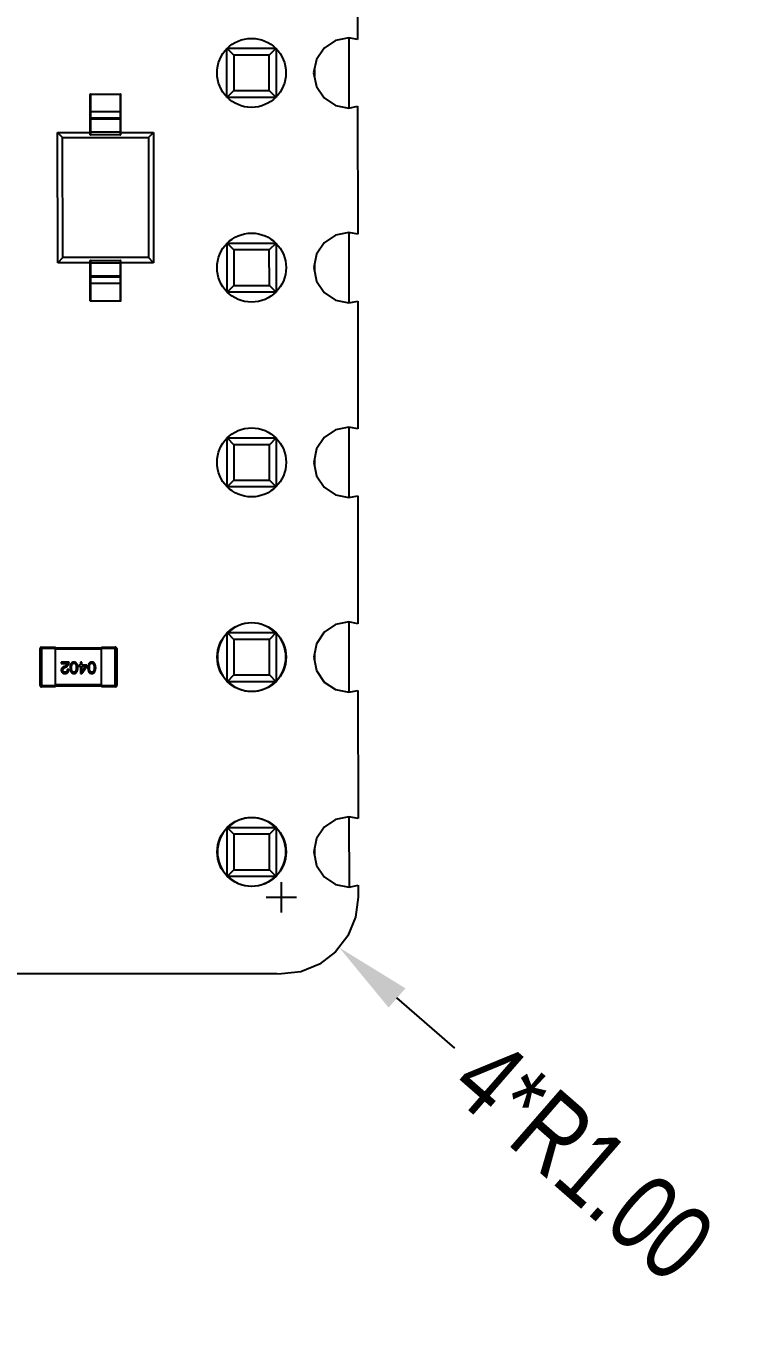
# Model space of a CAD drawing. Header units: inches. Extents: x -50 to 45.5, y -47 to 21.5.
# Drawn here: x -11 to -1.45, y -29.64 to -12.74 of the extents above; entities that cross this region are included whole.
import ezdxf

# ---------------------------------------------------------------- set-up
doc = ezdxf.new("R2010")
doc.units = ezdxf.units.IN
doc.header["$LTSCALE"] = 1.21
doc.header["$MEASUREMENT"] = 0
doc.header["$PDMODE"] = 3
doc.header["$PDSIZE"] = 0.3125
doc.layers.get('0').update_dxf_attribs({"linetype": 'CONTINUOUS'})
doc.layers.get('Defpoints').update_dxf_attribs({"linetype": 'CONTINUOUS'})
for name, color, linetype in [('DIM', 3, 'CONTINUOUS'), ('INTFCLR_1532', 7, 'CONTINUOUS'), ('INTFCLR_1532_1', 7, 'CONTINUOUS'), ('INTFCLR_1532_2', 7, 'CONTINUOUS')]:
    doc.layers.add(name, color=color, linetype=linetype)
doc.styles.get("Standard").update_dxf_attribs({"font": 'txt', "width": 0.8})
doc.dimstyles.get("Standard").update_dxf_attribs({"dimtxt": 0.15625, "dimasz": 0.1875, "dimexe": 0.125, "dimexo": 0.0625, "dimgap": 0.09, "dimtad": 0, "dimtih": 1, "dimtoh": 1, "dimzin": 4, "dimdsep": 46, "dimtxsty": 'STANDARD', "dimblk": '_FILLED', "dimblk1": '_FILLED', "dimblk2": '_FILLED', "dimcen": 0.09, "dimazin": 1, "dimtp": 0.01, "dimtm": 0.01, "dimtfac": 1, "dimtofl": 0, "dimtmove": 0, "dimatfit": 3, "dimldrblk": '_FILLED', "dimfxl": 1, "dimtolj": 1, "dimtzin": 4, "dimarcsym": 0})

# ---------------------------------------------------------------- blocks, each defined once
blk = doc.blocks.new('_FILLED')
at = {"color": 0, "linetype": 'ByBlock'}
blk.add_solid([(0, 0), (-1, 0.167), (-1, -0.167)], dxfattribs=at)
blk = doc.blocks.new('*D28')
at = {"layer": 'Defpoints', "color": 0}
for p in [(-23.679, -1.605), (-30.314, -25.102), (-7.664, -25.102)]:
    blk.add_point(p, dxfattribs=at)
at = {"layer": 'DIM', "color": 0, "lineweight": -2}
for p, q in [((-23.741, -1.605), (-30.439, -1.605)), ((-30.314, -2.605), (-30.314, -11.73)), ((-30.314, -24.102), (-30.314, -14.977)), ((-7.727, -25.102), (-30.439, -25.102))]:
    blk.add_line(p, q, dxfattribs=at)
for p, rotation in [((-30.314, -1.605), 90), ((-30.314, -25.102), 270)]:
    blk.add_blockref('_FILLED', p, dxfattribs=dict(at, rotation=rotation))
at = {"layer": 'DIM', "color": 0, "insert": (-30.314, -13.353), "char_height": 1, "attachment_point": 5, "rotation": 90}
blk.add_mtext('\\A1;23.50', dxfattribs=at)
blk = doc.blocks.new('*D30')
at = {"layer": 'Defpoints', "color": 0}
for p in [(-7.665, -24.102), (-6.911, -24.759)]:
    blk.add_point(p, dxfattribs=at)
at = {"layer": 'DIM', "color": 0, "lineweight": -2}
for p, q in [((-7.665, -24.3), (-7.665, -23.904)), ((-7.863, -24.102), (-7.467, -24.102)), ((-5.404, -26.073), (-6.158, -25.416))]:
    blk.add_line(p, q, dxfattribs=at)
at = {"layer": 'DIM', "color": 0, "lineweight": -2, "rotation": 138.9091444330134}
blk.add_blockref('_FILLED', (-6.911, -24.759), dxfattribs=at)
at = {"layer": 'DIM', "color": 0, "insert": (-3.728, -27.535), "char_height": 1, "attachment_point": 5, "rotation": 318.9091}
blk.add_mtext('\\A1;4*R1.00', dxfattribs=at)

msp = doc.modelspace()

# ---------------------------------------------------------------- linework, layer by layer
at = {"color": 7, "linetype": 'Continuous'}
for p, q in [((-6.673, -11.247), (-6.672, -12.915)), ((-6.962, -12.927), (-7.11, -13.027)), ((-6.786, -12.892), (-6.962, -12.927)), ((-6.672, -12.915), (-6.786, -12.892)), ((-6.786, -12.892), (-6.786, -13.81)), ((-8.376, -13.031), (-7.736, -13.031)), ((-8.376, -13.031), (-8.288, -13.12)), ((-8.376, -13.671), (-8.376, -13.031)), ((-7.824, -13.12), (-8.288, -13.12)), ((-8.288, -13.12), (-8.288, -13.583)), ((-7.736, -13.031), (-7.824, -13.12)), ((-7.824, -13.583), (-7.824, -13.12)), ((-7.736, -13.031), (-7.736, -13.671)), ((-7.21, -13.176), (-7.245, -13.351)), ((-7.11, -13.027), (-7.21, -13.176)), ((-7.245, -13.351), (-7.21, -13.527)), ((-7.236, -13.307), (-7.236, -13.396)), ((-9.761, -13.632), (-10.161, -13.632)), ((-10.161, -14.157), (-10.161, -13.632)), ((-10.156, -13.627), (-9.766, -13.627)), ((-10.156, -13.627), (-10.156, -14.158)), ((-9.766, -14.158), (-9.766, -13.627)), ((-9.761, -14.157), (-9.761, -13.632)), ((-8.288, -13.583), (-8.376, -13.671)), ((-7.736, -13.671), (-8.376, -13.671)), ((-8.288, -13.583), (-7.824, -13.583)), ((-7.824, -13.583), (-7.736, -13.671)), ((-7.21, -13.527), (-7.11, -13.676)), ((-7.11, -13.676), (-6.961, -13.775)), ((-10.161, -13.855), (-9.761, -13.855)), ((-6.961, -13.775), (-6.786, -13.81)), ((-6.786, -13.81), (-6.671, -13.787)), ((-6.671, -13.787), (-6.67, -15.455)), ((-10.156, -13.943), (-10.161, -13.948)), ((-10.161, -13.956), (-10.156, -13.951)), ((-9.766, -13.943), (-10.156, -13.943)), ((-10.156, -13.951), (-9.766, -13.951)), ((-9.761, -13.948), (-9.766, -13.943)), ((-9.766, -13.951), (-9.761, -13.956)), ((-10.586, -14.128), (-10.161, -14.127)), ((-10.52, -14.194), (-10.586, -14.128)), ((-10.585, -15.828), (-10.586, -14.128)), ((-10.52, -14.194), (-9.402, -14.193)), ((-10.519, -15.761), (-10.52, -14.194)), ((-9.761, -14.126), (-10.161, -14.126)), ((-9.766, -14.158), (-10.156, -14.158)), ((-9.761, -14.127), (-9.336, -14.127)), ((-9.402, -14.193), (-9.336, -14.127)), ((-9.402, -14.193), (-9.401, -15.761)), ((-9.336, -14.127), (-9.335, -15.827)), ((-6.961, -15.467), (-7.11, -15.567)), ((-6.785, -15.432), (-6.961, -15.467)), ((-6.67, -15.455), (-6.785, -15.432)), ((-6.785, -15.432), (-6.785, -16.35)), ((-8.375, -15.571), (-7.735, -15.571)), ((-8.375, -15.571), (-8.287, -15.66)), ((-8.375, -16.211), (-8.375, -15.571)), ((-7.824, -15.66), (-8.287, -15.66)), ((-8.287, -15.66), (-8.287, -16.123)), ((-7.735, -15.571), (-7.824, -15.66)), ((-7.823, -16.123), (-7.824, -15.66)), ((-7.735, -15.571), (-7.735, -16.211)), ((-7.209, -15.716), (-7.244, -15.891)), ((-7.11, -15.567), (-7.209, -15.716)), ((-10.519, -15.761), (-10.585, -15.828)), ((-10.16, -15.827), (-10.585, -15.828)), ((-9.401, -15.761), (-10.519, -15.761)), ((-10.16, -16.322), (-10.16, -15.798)), ((-10.16, -15.829), (-9.76, -15.829)), ((-10.155, -15.797), (-9.765, -15.797)), ((-10.155, -15.797), (-10.155, -16.327)), ((-9.765, -16.327), (-9.765, -15.797)), ((-9.76, -16.322), (-9.76, -15.797)), ((-9.335, -15.827), (-9.76, -15.827)), ((-9.335, -15.827), (-9.401, -15.761)), ((-7.235, -15.847), (-7.235, -15.936)), ((-10.155, -16.004), (-10.16, -15.999)), ((-10.16, -16.007), (-10.155, -16.012)), ((-9.765, -16.004), (-10.155, -16.004)), ((-10.155, -16.012), (-9.765, -16.012)), ((-9.76, -15.999), (-9.765, -16.004)), ((-9.765, -16.012), (-9.76, -16.007)), ((-7.244, -15.891), (-7.209, -16.067)), ((-9.76, -16.099), (-10.16, -16.1)), ((-8.287, -16.123), (-8.375, -16.211)), ((-7.735, -16.211), (-8.375, -16.211)), ((-8.287, -16.123), (-7.823, -16.123)), ((-7.823, -16.123), (-7.735, -16.211)), ((-7.209, -16.067), (-7.11, -16.216)), ((-7.11, -16.216), (-6.961, -16.315)), ((-10.16, -16.322), (-9.76, -16.322)), ((-9.765, -16.327), (-10.155, -16.327)), ((-6.961, -16.315), (-6.785, -16.35)), ((-6.785, -16.35), (-6.67, -16.327)), ((-6.67, -16.327), (-6.669, -17.995)), ((-6.96, -18.007), (-7.109, -18.107)), ((-6.785, -17.972), (-6.96, -18.007)), ((-6.669, -17.995), (-6.785, -17.972)), ((-6.785, -17.972), (-6.785, -18.89)), ((-8.375, -18.111), (-7.735, -18.111)), ((-8.375, -18.111), (-8.287, -18.2)), ((-8.375, -18.751), (-8.375, -18.111)), ((-7.823, -18.2), (-8.287, -18.2)), ((-8.287, -18.2), (-8.287, -18.663)), ((-7.735, -18.111), (-7.823, -18.2)), ((-7.823, -18.663), (-7.823, -18.2)), ((-7.735, -18.111), (-7.735, -18.751)), ((-7.209, -18.256), (-7.244, -18.431)), ((-7.109, -18.107), (-7.209, -18.256)), ((-7.235, -18.387), (-7.235, -18.476)), ((-7.244, -18.431), (-7.209, -18.607)), ((-8.287, -18.663), (-8.375, -18.751)), ((-7.735, -18.751), (-8.375, -18.751)), ((-8.287, -18.663), (-7.823, -18.663)), ((-7.823, -18.663), (-7.735, -18.751)), ((-7.209, -18.607), (-7.109, -18.756)), ((-7.109, -18.756), (-6.96, -18.855)), ((-6.96, -18.855), (-6.785, -18.89)), ((-6.785, -18.89), (-6.668, -18.867)), ((-6.668, -18.867), (-6.667, -20.536)), ((-6.96, -20.547), (-7.109, -20.647)), ((-6.784, -20.512), (-6.96, -20.547)), ((-6.667, -20.536), (-6.784, -20.512)), ((-6.784, -20.512), (-6.784, -21.43)), ((-8.374, -20.651), (-7.734, -20.651)), ((-8.374, -20.651), (-8.286, -20.74)), ((-8.374, -21.291), (-8.374, -20.651)), ((-7.822, -20.74), (-8.286, -20.74)), ((-8.286, -20.74), (-8.286, -21.203)), ((-7.734, -20.651), (-7.822, -20.74)), ((-7.822, -21.203), (-7.822, -20.74)), ((-7.734, -20.651), (-7.734, -21.291)), ((-7.109, -20.647), (-7.208, -20.796)), ((-7.208, -20.796), (-7.243, -20.971)), ((-7.234, -20.927), (-7.234, -21.016)), ((-7.243, -20.971), (-7.208, -21.147)), ((-8.286, -21.203), (-8.374, -21.291)), ((-7.734, -21.291), (-8.374, -21.291)), ((-8.286, -21.203), (-7.822, -21.203)), ((-7.822, -21.203), (-7.734, -21.291)), ((-7.208, -21.147), (-7.109, -21.296)), ((-7.109, -21.296), (-6.96, -21.395)), ((-6.96, -21.395), (-6.784, -21.43)), ((-6.784, -21.43), (-6.667, -21.407)), ((-6.667, -21.407), (-6.665, -23.076)), ((-6.959, -23.087), (-7.108, -23.187)), ((-6.784, -23.052), (-6.959, -23.087)), ((-6.665, -23.076), (-6.784, -23.052)), ((-6.784, -23.052), (-6.783, -23.97)), ((-8.374, -23.191), (-7.734, -23.191)), ((-8.374, -23.191), (-8.285, -23.28)), ((-8.374, -23.831), (-8.374, -23.191)), ((-7.822, -23.28), (-8.285, -23.28)), ((-8.285, -23.28), (-8.285, -23.743)), ((-7.734, -23.191), (-7.822, -23.28)), ((-7.822, -23.743), (-7.822, -23.28)), ((-7.734, -23.191), (-7.734, -23.831)), ((-7.108, -23.187), (-7.208, -23.336)), ((-7.208, -23.336), (-7.242, -23.511)), ((-7.234, -23.467), (-7.234, -23.556)), ((-7.242, -23.511), (-7.207, -23.687)), ((-8.285, -23.743), (-8.374, -23.831)), ((-7.734, -23.831), (-8.374, -23.831)), ((-8.285, -23.743), (-7.822, -23.743)), ((-7.822, -23.743), (-7.734, -23.831)), ((-7.207, -23.687), (-7.108, -23.836)), ((-7.108, -23.836), (-6.959, -23.935)), ((-6.959, -23.935), (-6.783, -23.97)), ((-6.783, -23.97), (-6.665, -23.946)), ((-6.665, -23.946), (-6.665, -24.101)), ((-6.665, -24.101), (-6.699, -24.362)), ((-6.699, -24.362), (-6.8, -24.605)), ((-6.8, -24.605), (-6.96, -24.814)), ((-6.96, -24.814), (-7.169, -24.975)), ((-7.169, -24.975), (-7.412, -25.076)), ((-7.663, -25.101), (-23.673, -25.114)), ((-7.412, -25.076), (-7.663, -25.101))]:
    msp.add_line(p, q, dxfattribs=at)
for centre in [(-8.056, -13.351), (-8.055, -15.891), (-8.055, -18.431), (-8.054, -20.971), (-8.054, -23.511)]:
    msp.add_circle(centre, 0.45, dxfattribs=at)
for centre, radius, start, end in [((-10.156, -13.632), 0.005, 90.0133, 180.0133), ((-9.766, -13.632), 0.005, 0.0133, 90.0133), ((-10.155, -16.322), 0.005, 180.0133, 270.0133), ((-9.765, -16.322), 0.005, 270.0133, 0.0133), ((-8.054, -20.971), 0.446, 45.8152, 134.2115), ((-8.054, -20.971), 0.446, 135.8152, 224.2115), ((-8.054, -20.971), 0.446, 315.8152, 44.2115), ((-8.054, -20.971), 0.446, 225.8152, 314.2115), ((-8.054, -23.511), 0.446, 45.8152, 134.2115), ((-8.054, -23.511), 0.446, 135.8152, 224.2115), ((-8.054, -23.511), 0.446, 315.8152, 44.2115), ((-8.054, -23.511), 0.446, 225.8152, 314.2115)]:
    msp.add_arc(centre, radius, start, end, dxfattribs=at)
for centre, start_param, end_param in [((-10.156, -14.157), 3.141593, 4.712389), ((-9.766, -14.157), -1.570796, 0), ((-10.155, -15.798), 1.570796, 3.141593), ((-9.765, -15.797), 0, 1.570796)]:
    msp.add_ellipse(centre, major_axis=(0.005, 0), ratio=0.176327, start_param=start_param, end_param=end_param, dxfattribs=at)
at = {"layer": 'INTFCLR_1532', "color": 7, "linetype": 'Continuous'}
for p, q in [((-10.015, -20.839), (-9.835, -20.839)), ((-10.015, -21.359), (-10.015, -20.839)), ((-9.815, -20.859), (-10.015, -20.859)), ((-9.835, -21.359), (-9.835, -20.839)), ((-9.815, -20.859), (-9.815, -21.339)), ((-10.015, -21.339), (-9.815, -21.339)), ((-9.835, -21.359), (-10.015, -21.359))]:
    msp.add_line(p, q, dxfattribs=at)
for centre, start, end in [((-9.835, -20.859), 0.0133, 90.0133), ((-9.835, -21.339), 270.0133, 0.0133)]:
    msp.add_arc(centre, 0.02, start, end, dxfattribs=at)
at = {"layer": 'INTFCLR_1532_1', "color": 7, "linetype": 'Continuous'}
for p, q in [((-10.615, -20.849), (-10.015, -20.849)), ((-10.015, -20.869), (-10.615, -20.869)), ((-10.437, -21.038), (-10.538, -21.038)), ((-10.538, -21.038), (-10.538, -21.055)), ((-10.538, -21.055), (-10.458, -21.055)), ((-10.482, -21.083), (-10.498, -21.092)), ((-10.491, -21.107), (-10.472, -21.096)), ((-10.286, -21.074), (-10.308, -21.074)), ((-10.308, -21.074), (-10.308, -21.089)), ((-10.308, -21.089), (-10.286, -21.089)), ((-10.268, -21.038), (-10.286, -21.038)), ((-10.286, -21.038), (-10.286, -21.074)), ((-10.286, -21.089), (-10.286, -21.185)), ((-10.27, -21.185), (-10.203, -21.092)), ((-10.268, -21.074), (-10.268, -21.038)), ((-10.203, -21.074), (-10.268, -21.074)), ((-10.268, -21.089), (-10.22, -21.089)), ((-10.268, -21.157), (-10.268, -21.089)), ((-10.22, -21.089), (-10.267, -21.157)), ((-10.203, -21.092), (-10.203, -21.074)), ((-10.44, -21.132), (-10.459, -21.132)), ((-10.286, -21.185), (-10.27, -21.185)), ((-10.267, -21.157), (-10.268, -21.157)), ((-10.615, -21.329), (-10.015, -21.329)), ((-10.015, -21.349), (-10.615, -21.349))]:
    msp.add_line(p, q, dxfattribs=at)
for points, knots in [([(-10.498, -21.092), (-10.499, -21.093), (-10.503, -21.094), (-10.508, -21.097), (-10.512, -21.099), (-10.516, -21.102), (-10.52, -21.105), (-10.523, -21.108), (-10.526, -21.111), (-10.529, -21.114), (-10.531, -21.117), (-10.533, -21.12), (-10.535, -21.123), (-10.536, -21.127), (-10.537, -21.13), (-10.538, -21.134), (-10.538, -21.137), (-10.538, -21.14), (-10.538, -21.141)], [0, 0, 0, 0, 0.082731, 0.161257, 0.236138, 0.307554, 0.375712, 0.440848, 0.502916, 0.562567, 0.619798, 0.675716, 0.73039, 0.78386, 0.837315, 0.890547, 0.944917, 1, 1, 1, 1]), ([(-10.518, -21.142), (-10.518, -21.141), (-10.518, -21.139), (-10.518, -21.137), (-10.518, -21.135), (-10.517, -21.132), (-10.516, -21.13), (-10.515, -21.128), (-10.514, -21.126), (-10.512, -21.123), (-10.511, -21.121), (-10.508, -21.119), (-10.506, -21.117), (-10.504, -21.115), (-10.501, -21.113), (-10.498, -21.111), (-10.495, -21.109), (-10.492, -21.108), (-10.491, -21.107)], [0, 0, 0, 0, 0.052237, 0.103888, 0.155485, 0.207395, 0.259864, 0.31356, 0.369176, 0.4266, 0.486836, 0.550048, 0.61567, 0.685271, 0.75824, 0.834614, 0.915635, 1, 1, 1, 1]), ([(-10.458, -21.055), (-10.458, -21.056), (-10.458, -21.059), (-10.46, -21.063), (-10.462, -21.066), (-10.465, -21.07), (-10.468, -21.073), (-10.472, -21.077), (-10.477, -21.08), (-10.48, -21.082), (-10.482, -21.083)], [0, 0, 0, 0, 0.103034, 0.208166, 0.318255, 0.434664, 0.559728, 0.695394, 0.841708, 1, 1, 1, 1]), ([(-10.472, -21.096), (-10.47, -21.095), (-10.467, -21.094), (-10.464, -21.091), (-10.46, -21.089), (-10.457, -21.086), (-10.454, -21.083), (-10.451, -21.079), (-10.448, -21.076), (-10.446, -21.072), (-10.444, -21.069), (-10.442, -21.065), (-10.441, -21.061), (-10.44, -21.056), (-10.439, -21.052), (-10.438, -21.047), (-10.437, -21.043), (-10.437, -21.039), (-10.437, -21.038)], [0, 0, 0, 0, 0.065828, 0.130094, 0.192451, 0.254037, 0.313974, 0.373757, 0.433048, 0.492243, 0.551902, 0.611758, 0.672678, 0.734814, 0.798569, 0.863693, 0.930488, 1, 1, 1, 1]), ([(-10.373, -21.035), (-10.375, -21.035), (-10.379, -21.036), (-10.385, -21.037), (-10.39, -21.038), (-10.395, -21.04), (-10.399, -21.043), (-10.403, -21.046), (-10.407, -21.05), (-10.41, -21.054), (-10.413, -21.059), (-10.416, -21.065), (-10.418, -21.071), (-10.42, -21.077), (-10.422, -21.084), (-10.423, -21.092), (-10.424, -21.1), (-10.424, -21.106), (-10.424, -21.109)], [0, 0, 0, 0, 0.059134, 0.115603, 0.169236, 0.221572, 0.273254, 0.32474, 0.377319, 0.431815, 0.488555, 0.548609, 0.612242, 0.680182, 0.75251, 0.829782, 0.91231, 1, 1, 1, 1]), ([(-10.424, -21.109), (-10.424, -21.112), (-10.423, -21.118), (-10.423, -21.126), (-10.421, -21.134), (-10.42, -21.142), (-10.418, -21.148), (-10.416, -21.155), (-10.413, -21.16), (-10.41, -21.165), (-10.407, -21.17), (-10.403, -21.174), (-10.399, -21.177), (-10.394, -21.18), (-10.39, -21.182), (-10.384, -21.184), (-10.379, -21.185), (-10.375, -21.185), (-10.373, -21.185)], [0, 0, 0, 0, 0.088475, 0.171606, 0.249595, 0.322626, 0.391327, 0.455765, 0.516374, 0.573675, 0.628522, 0.681161, 0.732559, 0.783563, 0.83504, 0.887639, 0.942585, 1, 1, 1, 1]), ([(-10.404, -21.109), (-10.404, -21.107), (-10.404, -21.102), (-10.404, -21.096), (-10.403, -21.089), (-10.402, -21.084), (-10.401, -21.078), (-10.4, -21.074), (-10.398, -21.069), (-10.396, -21.065), (-10.394, -21.062), (-10.392, -21.059), (-10.39, -21.056), (-10.387, -21.054), (-10.384, -21.052), (-10.38, -21.051), (-10.377, -21.05), (-10.374, -21.05), (-10.373, -21.05)], [0, 0, 0, 0, 0.094834, 0.184067, 0.267029, 0.344713, 0.417334, 0.484367, 0.546941, 0.604717, 0.65953, 0.710539, 0.759381, 0.806382, 0.853027, 0.900623, 0.949121, 1, 1, 1, 1]), ([(-10.373, -21.168), (-10.374, -21.168), (-10.377, -21.168), (-10.38, -21.167), (-10.384, -21.166), (-10.387, -21.164), (-10.389, -21.162), (-10.392, -21.16), (-10.394, -21.157), (-10.396, -21.153), (-10.398, -21.149), (-10.4, -21.145), (-10.401, -21.14), (-10.402, -21.135), (-10.403, -21.129), (-10.404, -21.123), (-10.404, -21.116), (-10.404, -21.111), (-10.404, -21.109)], [0, 0, 0, 0, 0.050604, 0.098688, 0.145699, 0.191791, 0.238625, 0.286717, 0.337546, 0.391814, 0.449755, 0.512106, 0.579685, 0.652048, 0.730262, 0.814146, 0.904281, 1, 1, 1, 1]), ([(-10.322, -21.109), (-10.322, -21.106), (-10.322, -21.1), (-10.323, -21.092), (-10.324, -21.084), (-10.326, -21.077), (-10.328, -21.071), (-10.33, -21.065), (-10.333, -21.059), (-10.336, -21.054), (-10.339, -21.05), (-10.343, -21.046), (-10.347, -21.043), (-10.351, -21.04), (-10.356, -21.038), (-10.362, -21.037), (-10.367, -21.036), (-10.371, -21.035), (-10.373, -21.035)], [0, 0, 0, 0, 0.087693, 0.170223, 0.247496, 0.319826, 0.387768, 0.451403, 0.511459, 0.568358, 0.622671, 0.675251, 0.726739, 0.778422, 0.830759, 0.884394, 0.940865, 1, 1, 1, 1]), ([(-10.373, -21.05), (-10.372, -21.05), (-10.369, -21.05), (-10.366, -21.051), (-10.363, -21.052), (-10.36, -21.054), (-10.357, -21.056), (-10.354, -21.058), (-10.352, -21.061), (-10.35, -21.065), (-10.348, -21.069), (-10.347, -21.073), (-10.346, -21.078), (-10.344, -21.083), (-10.344, -21.089), (-10.343, -21.095), (-10.343, -21.102), (-10.343, -21.107), (-10.343, -21.109)], [0, 0, 0, 0, 0.049766, 0.097012, 0.143225, 0.188786, 0.235079, 0.282962, 0.333687, 0.387747, 0.445963, 0.508657, 0.576545, 0.649868, 0.72822, 0.812712, 0.903543, 1, 1, 1, 1]), ([(-10.343, -21.109), (-10.343, -21.111), (-10.343, -21.116), (-10.343, -21.123), (-10.344, -21.129), (-10.344, -21.135), (-10.346, -21.14), (-10.347, -21.145), (-10.348, -21.149), (-10.35, -21.153), (-10.352, -21.157), (-10.354, -21.16), (-10.357, -21.162), (-10.36, -21.164), (-10.363, -21.166), (-10.366, -21.167), (-10.369, -21.168), (-10.372, -21.168), (-10.373, -21.168)], [0, 0, 0, 0, 0.096452, 0.187278, 0.271765, 0.350519, 0.423437, 0.491321, 0.554011, 0.612224, 0.666281, 0.717003, 0.764884, 0.811423, 0.856783, 0.902993, 0.950236, 1, 1, 1, 1]), ([(-10.373, -21.185), (-10.371, -21.185), (-10.367, -21.185), (-10.361, -21.184), (-10.356, -21.182), (-10.351, -21.18), (-10.347, -21.178), (-10.343, -21.174), (-10.339, -21.17), (-10.336, -21.166), (-10.333, -21.161), (-10.33, -21.155), (-10.328, -21.149), (-10.326, -21.142), (-10.324, -21.135), (-10.323, -21.127), (-10.322, -21.118), (-10.322, -21.112), (-10.322, -21.109)], [0, 0, 0, 0, 0.057911, 0.113262, 0.165956, 0.217443, 0.268511, 0.319665, 0.372, 0.426129, 0.483365, 0.543779, 0.607756, 0.676562, 0.749704, 0.827713, 0.911177, 1, 1, 1, 1]), ([(-10.14, -21.035), (-10.142, -21.035), (-10.146, -21.036), (-10.151, -21.036), (-10.157, -21.038), (-10.162, -21.04), (-10.166, -21.043), (-10.17, -21.046), (-10.174, -21.05), (-10.177, -21.054), (-10.18, -21.059), (-10.183, -21.065), (-10.185, -21.071), (-10.187, -21.077), (-10.189, -21.084), (-10.19, -21.092), (-10.19, -21.1), (-10.191, -21.106), (-10.191, -21.109)], [0, 0, 0, 0, 0.059134, 0.115603, 0.169236, 0.221572, 0.273254, 0.32474, 0.377319, 0.431815, 0.488555, 0.548609, 0.612242, 0.680182, 0.75251, 0.829782, 0.91231, 1, 1, 1, 1]), ([(-10.191, -21.109), (-10.191, -21.112), (-10.19, -21.118), (-10.189, -21.126), (-10.188, -21.134), (-10.187, -21.142), (-10.185, -21.148), (-10.183, -21.155), (-10.18, -21.16), (-10.177, -21.165), (-10.173, -21.17), (-10.17, -21.174), (-10.166, -21.177), (-10.161, -21.18), (-10.156, -21.182), (-10.151, -21.184), (-10.146, -21.185), (-10.142, -21.185), (-10.14, -21.185)], [0, 0, 0, 0, 0.088475, 0.171606, 0.249595, 0.322626, 0.391327, 0.455765, 0.516374, 0.573675, 0.628522, 0.681161, 0.732559, 0.783563, 0.83504, 0.887639, 0.942585, 1, 1, 1, 1]), ([(-10.171, -21.109), (-10.171, -21.107), (-10.171, -21.102), (-10.171, -21.096), (-10.17, -21.089), (-10.169, -21.084), (-10.168, -21.078), (-10.167, -21.074), (-10.165, -21.069), (-10.163, -21.065), (-10.161, -21.062), (-10.159, -21.059), (-10.156, -21.056), (-10.154, -21.054), (-10.15, -21.052), (-10.147, -21.051), (-10.144, -21.05), (-10.141, -21.05), (-10.14, -21.05)], [0, 0, 0, 0, 0.094834, 0.184067, 0.267029, 0.344713, 0.417334, 0.484367, 0.546941, 0.604717, 0.65953, 0.710539, 0.759381, 0.806382, 0.853027, 0.900623, 0.949121, 1, 1, 1, 1]), ([(-10.14, -21.168), (-10.141, -21.168), (-10.144, -21.168), (-10.147, -21.167), (-10.15, -21.166), (-10.154, -21.164), (-10.156, -21.162), (-10.159, -21.16), (-10.161, -21.157), (-10.163, -21.153), (-10.165, -21.149), (-10.167, -21.145), (-10.168, -21.14), (-10.169, -21.135), (-10.17, -21.129), (-10.171, -21.123), (-10.171, -21.116), (-10.171, -21.111), (-10.171, -21.109)], [0, 0, 0, 0, 0.050604, 0.098688, 0.145699, 0.191791, 0.238625, 0.286717, 0.337546, 0.391814, 0.449755, 0.512106, 0.579685, 0.652048, 0.730262, 0.814146, 0.904281, 1, 1, 1, 1]), ([(-10.089, -21.109), (-10.089, -21.106), (-10.089, -21.1), (-10.09, -21.092), (-10.091, -21.084), (-10.093, -21.077), (-10.095, -21.071), (-10.097, -21.065), (-10.099, -21.059), (-10.102, -21.054), (-10.106, -21.05), (-10.11, -21.046), (-10.114, -21.043), (-10.118, -21.04), (-10.123, -21.038), (-10.128, -21.036), (-10.134, -21.036), (-10.138, -21.035), (-10.14, -21.035)], [0, 0, 0, 0, 0.087693, 0.170223, 0.247496, 0.319826, 0.387768, 0.451403, 0.511459, 0.568358, 0.622671, 0.675251, 0.726739, 0.778422, 0.830759, 0.884394, 0.940865, 1, 1, 1, 1]), ([(-10.14, -21.05), (-10.139, -21.05), (-10.136, -21.05), (-10.133, -21.051), (-10.13, -21.052), (-10.127, -21.054), (-10.124, -21.056), (-10.121, -21.058), (-10.119, -21.061), (-10.117, -21.065), (-10.115, -21.069), (-10.114, -21.073), (-10.112, -21.078), (-10.111, -21.083), (-10.111, -21.089), (-10.11, -21.095), (-10.11, -21.102), (-10.11, -21.107), (-10.11, -21.109)], [0, 0, 0, 0, 0.049766, 0.097012, 0.143225, 0.188786, 0.235079, 0.282962, 0.333687, 0.387747, 0.445963, 0.508657, 0.576545, 0.649868, 0.72822, 0.812712, 0.903543, 1, 1, 1, 1]), ([(-10.11, -21.109), (-10.11, -21.111), (-10.11, -21.116), (-10.11, -21.123), (-10.111, -21.129), (-10.111, -21.135), (-10.112, -21.14), (-10.114, -21.145), (-10.115, -21.149), (-10.117, -21.153), (-10.119, -21.157), (-10.121, -21.16), (-10.124, -21.162), (-10.127, -21.164), (-10.13, -21.166), (-10.133, -21.167), (-10.136, -21.168), (-10.139, -21.168), (-10.14, -21.168)], [0, 0, 0, 0, 0.096452, 0.187278, 0.271765, 0.350519, 0.423437, 0.491321, 0.554011, 0.612224, 0.666281, 0.717003, 0.764884, 0.811423, 0.856783, 0.902993, 0.950236, 1, 1, 1, 1]), ([(-10.14, -21.185), (-10.138, -21.185), (-10.134, -21.185), (-10.128, -21.184), (-10.123, -21.182), (-10.118, -21.18), (-10.114, -21.178), (-10.11, -21.174), (-10.106, -21.17), (-10.102, -21.166), (-10.099, -21.161), (-10.097, -21.155), (-10.095, -21.149), (-10.093, -21.142), (-10.091, -21.135), (-10.09, -21.127), (-10.089, -21.118), (-10.089, -21.112), (-10.089, -21.109)], [0, 0, 0, 0, 0.057911, 0.113262, 0.165956, 0.217443, 0.268511, 0.319665, 0.372, 0.426129, 0.483365, 0.543779, 0.607756, 0.676562, 0.749704, 0.827713, 0.911177, 1, 1, 1, 1]), ([(-10.538, -21.141), (-10.538, -21.143), (-10.538, -21.146), (-10.537, -21.151), (-10.536, -21.155), (-10.534, -21.159), (-10.532, -21.163), (-10.53, -21.167), (-10.528, -21.17), (-10.525, -21.173), (-10.522, -21.176), (-10.519, -21.178), (-10.515, -21.18), (-10.511, -21.182), (-10.506, -21.183), (-10.502, -21.184), (-10.496, -21.185), (-10.493, -21.185), (-10.491, -21.185)], [0, 0, 0, 0, 0.070688, 0.137741, 0.201612, 0.262778, 0.321223, 0.378455, 0.434411, 0.490146, 0.546362, 0.603392, 0.662208, 0.723401, 0.787372, 0.85442, 0.925153, 1, 1, 1, 1]), ([(-10.489, -21.168), (-10.49, -21.168), (-10.492, -21.168), (-10.495, -21.168), (-10.498, -21.167), (-10.501, -21.166), (-10.504, -21.165), (-10.506, -21.164), (-10.508, -21.163), (-10.51, -21.161), (-10.512, -21.159), (-10.513, -21.158), (-10.515, -21.155), (-10.516, -21.153), (-10.517, -21.151), (-10.518, -21.148), (-10.518, -21.145), (-10.518, -21.143), (-10.518, -21.142)], [0, 0, 0, 0, 0.076112, 0.148436, 0.216883, 0.281466, 0.34298, 0.402356, 0.459881, 0.51546, 0.571111, 0.62658, 0.683162, 0.741007, 0.801404, 0.863825, 0.930544, 1, 1, 1, 1]), ([(-10.491, -21.185), (-10.489, -21.185), (-10.485, -21.185), (-10.48, -21.184), (-10.474, -21.183), (-10.469, -21.181), (-10.465, -21.18), (-10.461, -21.177), (-10.457, -21.174), (-10.453, -21.171), (-10.45, -21.168), (-10.448, -21.164), (-10.446, -21.159), (-10.444, -21.155), (-10.442, -21.15), (-10.441, -21.144), (-10.441, -21.138), (-10.44, -21.134), (-10.44, -21.132)], [0, 0, 0, 0, 0.07282, 0.141057, 0.2062, 0.267672, 0.326735, 0.383519, 0.439188, 0.494454, 0.549628, 0.605958, 0.66397, 0.72402, 0.787502, 0.854127, 0.925065, 1, 1, 1, 1]), ([(-10.459, -21.132), (-10.459, -21.134), (-10.459, -21.136), (-10.46, -21.14), (-10.46, -21.144), (-10.461, -21.148), (-10.462, -21.151), (-10.464, -21.154), (-10.465, -21.157), (-10.467, -21.159), (-10.469, -21.161), (-10.471, -21.163), (-10.474, -21.165), (-10.476, -21.166), (-10.479, -21.167), (-10.482, -21.168), (-10.485, -21.168), (-10.488, -21.168), (-10.489, -21.168)], [0, 0, 0, 0, 0.082594, 0.15978, 0.232961, 0.301462, 0.365595, 0.426678, 0.484662, 0.540809, 0.595146, 0.648401, 0.702272, 0.757102, 0.813447, 0.872233, 0.934055, 1, 1, 1, 1])]:
    msp.add_open_spline(points, degree=3, knots=knots, dxfattribs=at)
at = {"layer": 'INTFCLR_1532_2', "color": 7, "linetype": 'Continuous'}
for p, q in [((-10.615, -20.859), (-10.815, -20.859)), ((-10.815, -21.339), (-10.815, -20.859)), ((-10.795, -20.839), (-10.615, -20.839)), ((-10.795, -20.839), (-10.795, -21.359)), ((-10.615, -21.359), (-10.615, -20.839)), ((-10.815, -21.339), (-10.615, -21.339)), ((-10.615, -21.359), (-10.795, -21.359))]:
    msp.add_line(p, q, dxfattribs=at)
for centre, start, end in [((-10.795, -20.859), 90.0133, 180.0133), ((-10.795, -21.339), 180.0133, 270.0133)]:
    msp.add_arc(centre, 0.02, start, end, dxfattribs=at)

# ---------------------------------------------------------------- dimensions: what is measured, and where the dimension line sits
at = {"layer": 'DIM'}
dim = msp.add_linear_dim(base=(-30.314, -25.102), p1=(-23.679, -1.605), p2=(-7.664, -25.102), angle=90, dimstyle='STANDARD', override={"dimtxt": 1, "dimasz": 1, "dimtih": 0, "dimtoh": 0, "dimzin": 0, "dimcen": 0.198, "dimadec": 0, "dimazin": 0, "dimtp": 0, "dimtm": 0, "dimtdec": 4, "dimtzin": 0}, dxfattribs=at)
dim.commit()
dim.dimension.update_dxf_attribs({"geometry": '*D28', "text_midpoint": (-30.314, -13.353)})
dim = msp.add_radius_dim(center=(-7.665, -24.102), mpoint=(-6.911, -24.759), dimstyle='STANDARD', override={"dimtxt": 1, "dimasz": 1, "dimtih": 0, "dimtoh": 0, "dimzin": 0, "dimpost": '4*R<>', "dimcen": 0.198, "dimadec": 0, "dimazin": 0, "dimtp": 0, "dimtm": 0, "dimtdec": 4, "dimtzin": 0}, dxfattribs=at)
dim.commit()
dim.dimension.update_dxf_attribs({"geometry": '*D30', "text_midpoint": (-5.18, -26.269), "dimtype": 164})

doc.saveas('drawing.dxf')
